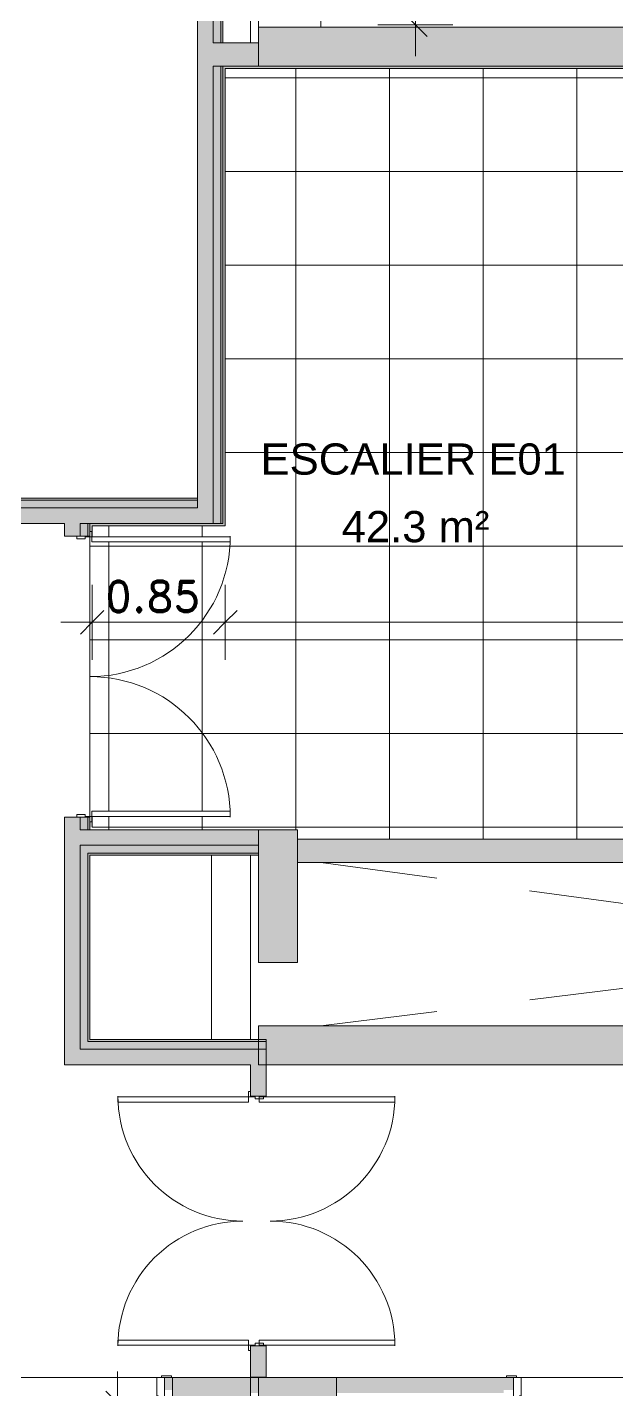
# Model space of a CAD drawing. Header units: metres. Extents: x -227.9 to -140, y 37.9 to 92.1.
# Drawn here: x -171.32 to -167.54, y 50.03 to 58.76 of the extents above; entities that cross this region are included whole.
import ezdxf

# ---------------------------------------------------------------- set-up
doc = ezdxf.new("R2010")
doc.units = ezdxf.units.M
doc.linetypes.add('JIS_02_0.7', pattern=[1.35, 0.75, -0.6])
for name, color, linetype, lineweight in [('A-ANNO-DIMS', 7, 'Continuous', 9), ('A-ANNO-DIMS-100', 7, 'Continuous', 9), ('A-AREA-IDEN', 7, 'Continuous', 9), ('A-DOOR', 7, 'Continuous', 5), ('A-FLOR', 7, 'Continuous', 5), ('A-FLOR-PATT', 7, 'Continuous', 5), ('A-WALL', 7, 'Continuous', 5), ('A-WALL-PATT', 7, 'Continuous', 13), ('I-WALL', 7, 'Continuous', 5), ('S-COLS', 7, 'Continuous', 5)]:
    doc.layers.add(name, color=color, linetype=linetype, lineweight=lineweight)
doc.layers.add('A-DETL', color=94, linetype='Continuous', lineweight=5, true_color=0x00a600)
doc.styles.add('Arial_1', font='arial.ttf', dxfattribs={"height": 0.2})
doc.styles.add('RomanD_B', font='', dxfattribs={"height": 0.2})
doc.styles.get('RomanD_B').set_extended_font_data('RomanD', bold=True)
doc.dimstyles.new('LAG-Romans_0_2', dxfattribs={"dimscale": 0.3048, "dimtxt": 0.200715, "dimasz": 0.492126, "dimexe": 0.787402, "dimexo": 0.0625, "dimgap": 0, "dimtad": 1, "dimrnd": 0.01, "dimzin": 0, "dimdsep": 46, "dimtxsty": 'RomanD_B', "dimblk1": 'OBLIQUE', "dimblk2": 'OBLIQUE', "dimsah": 1, "dimcen": 0.09, "dimdle": 0.656168, "dimazin": 0, "dimtfac": 1, "dimtdec": 4, "dimtix": 1, "dimtmove": 0, "dimatfit": 3, "dimfxl": 0.787402, "dimfxlon": 1, "dimtvp": 1, "dimtolj": 1, "dimtzin": 0, "dimarcsym": 2})

# ---------------------------------------------------------------- blocks, each defined once
blk = doc.blocks.new('LAG-C1030-PORTE-BAT 1 VANT-13PR_01 - LAG-C1030-PORTE-BAT 1 VANT-13PR_01_04F-90X210 CHAMBRE-15711706-MUC-LAG-PRO-PLA-ARC-TZN-N02-AG02Ec-Cote')
at = {"layer": 'A-DOOR'}
for p, q in [((0.3553, 1.0015), (0.3153, 1.0015)), ((0.3153, 1.0015), (0.3153, 0.0815)), ((0.3553, 0.0815), (0.3553, 1.0015)), ((0.2603, 0.9365), (0.2603, 0.8165)), ((0.3153, 0.9365), (0.2603, 0.9365)), ((0.2803, 0.8165), (0.2803, 0.9165)), ((0.2803, 0.9165), (0.3153, 0.9165)), ((0.3153, 0.9165), (0.3153, 0.9365)), ((0.4103, 0.9365), (0.3553, 0.9365)), ((0.3553, 0.9365), (0.3553, 0.9165)), ((0.3553, 0.9165), (0.3903, 0.9165)), ((0.3903, 0.9165), (0.3903, 0.8165)), ((0.4103, 0.8165), (0.4103, 0.9365)), ((0.2603, 0.8165), (0.2803, 0.8165)), ((0.3903, 0.8165), (0.4103, 0.8165)), ((0.3153, 0.0815), (0.3553, 0.0815))]:
    blk.add_line(p, q, dxfattribs=at)
at = {"layer": 'A-DOOR', "color": 9, "true_color": 0xc0c0c0}
for p, q in [((-0.5847, 0.0915), (-0.6497, 0.0915)), ((-0.6497, 0.0915), (-0.6497, 0.0815)), ((-0.5847, 0.0815), (-0.5847, 0.0915)), ((0.3753, 0.0915), (0.3753, 0.0815)), ((0.4403, 0.0915), (0.3753, 0.0915)), ((0.4403, 0.0815), (0.4403, 0.0915)), ((-0.6497, 0.0815), (-0.5847, 0.0815)), ((-0.6047, 0.0815), (-0.6047, -0.0815)), ((-0.5647, 0.0815), (-0.6047, 0.0815)), ((-0.5647, 0.0376), (-0.5647, 0.0815)), ((-0.5547, 0.0376), (-0.5647, 0.0376)), ((-0.5547, -0.0815), (-0.5547, 0.0376)), ((0.3553, 0.0376), (0.3453, 0.0376)), ((0.3453, 0.0376), (0.3453, -0.0815)), ((0.3953, 0.0815), (0.3553, 0.0815)), ((0.3553, 0.0815), (0.3553, 0.0376)), ((0.3753, 0.0815), (0.4403, 0.0815)), ((0.3953, -0.0815), (0.3953, 0.0815)), ((-0.5847, -0.0815), (-0.6497, -0.0815)), ((-0.6497, -0.0815), (-0.6497, -0.0915)), ((-0.6047, -0.0815), (-0.5547, -0.0815)), ((-0.5847, -0.0915), (-0.5847, -0.0815)), ((0.3453, -0.0815), (0.3953, -0.0815)), ((0.3753, -0.0815), (0.3753, -0.0915)), ((0.4403, -0.0815), (0.3753, -0.0815)), ((0.4403, -0.0915), (0.4403, -0.0815)), ((-0.6497, -0.0915), (-0.5847, -0.0915)), ((0.3753, -0.0915), (0.4403, -0.0915))]:
    blk.add_line(p, q, dxfattribs=at)
at = {"layer": 'A-DOOR'}
blk.add_arc((0.3553, 0.0815), 0.92, 90, 180, dxfattribs=at)
blk = doc.blocks.new('LAG-C1030-PORTE-VEV 2 VANT-13PR_03 - LAG-C1030-PORTE-VEV 2 VANT-13PR_03_01F -160X210-11490820-MUC-LAG-PRO-PLA-ARC-TZN-N02-AG02Ec-Cote')
at = {"layer": 'A-DOOR'}
for p, q in [((-1.5822, 0.439), (-1.6147, 0.439)), ((-1.6147, 0.439), (-1.6147, -0.3985)), ((-1.6147, 0.439), (-1.6147, -0.3985)), ((-1.5822, 0.439), (-1.6147, 0.439)), ((-1.5822, -0.3985), (-1.5822, 0.439)), ((-1.5822, -0.3985), (-1.5822, 0.439)), ((-0.0247, 0.439), (-0.0572, 0.439)), ((-0.0572, 0.439), (-0.0572, -0.3985)), ((-0.0572, 0.439), (-0.0572, -0.3985)), ((-0.0247, 0.439), (-0.0572, 0.439)), ((-0.0247, -0.3985), (-0.0247, 0.439)), ((-0.0247, -0.3985), (-0.0247, 0.439)), ((-1.6147, -0.3985), (-1.5822, -0.3985)), ((-1.6147, -0.3985), (-1.5822, -0.3985)), ((-0.0572, -0.3985), (-0.0247, -0.3985)), ((-0.0572, -0.3985), (-0.0247, -0.3985)), ((-1.5822, -0.466), (-1.6147, -0.466)), ((-1.6147, -0.466), (-1.6147, -1.336)), ((-1.6147, -1.336), (-1.6147, -0.466)), ((-1.5822, -1.336), (-1.5822, -0.466)), ((-1.5822, -0.466), (-1.5822, -1.336)), ((-0.0247, -0.466), (-0.0572, -0.466)), ((-0.0572, -0.466), (-0.0572, -1.336)), ((-0.0572, -1.336), (-0.0572, -0.466)), ((-0.0247, -1.336), (-0.0247, -0.466)), ((-0.0247, -0.466), (-0.0247, -1.336)), ((-1.6147, -1.336), (-1.5822, -1.336)), ((-0.0572, -1.336), (-0.0247, -1.336))]:
    blk.add_line(p, q, dxfattribs=at)
at = {"layer": 'A-DOOR', "color": 9, "true_color": 0xc0c0c0}
for p, q in [((-1.6497, -0.3985), (-1.6497, -0.411)), ((-1.6147, -0.3985), (-1.6497, -0.3985)), ((-1.6497, -0.411), (-1.6197, -0.411)), ((-1.6197, -0.411), (-1.6197, -0.4935)), ((-1.6147, -0.441), (-1.6147, -0.3985)), ((0.0103, -0.3985), (-0.0247, -0.3985)), ((-0.0247, -0.3985), (-0.0247, -0.441)), ((-0.0197, -0.4935), (-0.0197, -0.411)), ((-0.0197, -0.411), (0.0103, -0.411)), ((0.0103, -0.411), (0.0103, -0.3985)), ((-1.6197, -0.4935), (-1.6022, -0.4935)), ((-1.6022, -0.441), (-1.6147, -0.441)), ((-1.6022, -0.4935), (-1.6022, -0.441)), ((-0.0372, -0.441), (-0.0372, -0.4935)), ((-0.0247, -0.441), (-0.0372, -0.441)), ((-0.0372, -0.4935), (-0.0197, -0.4935))]:
    blk.add_line(p, q, dxfattribs=at)
at = {"layer": 'A-DOOR'}
for centre, start, end in [((-1.6197, -0.361), 360, 90), ((-0.0197, -0.361), 90, 180), ((-1.6197, -0.536), 270, 0), ((-0.0197, -0.536), 180, 270)]:
    blk.add_arc(centre, 0.8, start, end, dxfattribs=at)
blk = doc.blocks.new('LAG-C1030-PORTE-BAT 2 VANT-13PR_02 - LAG-C1030-PORTE-BAT 2 VANT-13PR_02_04F-180X210-11483995-MUC-LAG-PRO-PLA-ARC-TZN-N02-AG02Ec-Cote')
at = {"layer": 'A-DOOR', "color": 9, "true_color": 0xc0c0c0}
for p, q in [((-1.6147, 0.5205), (-1.6147, -0.367)), ((-1.5822, 0.5205), (-1.6147, 0.5205)), ((-1.5822, -0.367), (-1.5822, 0.5205)), ((0.1753, 0.5205), (0.1428, 0.5205)), ((0.1428, 0.5205), (0.1428, -0.367)), ((0.1753, -0.367), (0.1753, 0.5205)), ((-1.6497, -0.367), (-1.6497, -0.3795)), ((-1.6147, -0.367), (-1.6497, -0.367)), ((-1.6497, -0.3795), (-1.6197, -0.3795)), ((-1.6197, -0.3795), (-1.6197, -0.462)), ((-1.6147, -0.367), (-1.5822, -0.367)), ((-1.6147, -0.4095), (-1.6147, -0.367)), ((-1.6022, -0.4095), (-1.6147, -0.4095)), ((-1.6022, -0.462), (-1.6022, -0.4095)), ((0.1428, -0.367), (0.1753, -0.367)), ((0.1628, -0.4095), (0.1628, -0.462)), ((0.1753, -0.4095), (0.1628, -0.4095)), ((0.2103, -0.367), (0.1753, -0.367)), ((0.1753, -0.367), (0.1753, -0.4095)), ((0.1803, -0.462), (0.1803, -0.3795)), ((0.1803, -0.3795), (0.2103, -0.3795)), ((0.2103, -0.3795), (0.2103, -0.367)), ((-1.6197, -0.462), (-1.6022, -0.462)), ((0.1628, -0.462), (0.1803, -0.462))]:
    blk.add_line(p, q, dxfattribs=at)
at = {"layer": 'A-DOOR'}
for p, q in [((-1.6147, 0.5205), (-1.6147, -0.367)), ((-1.5822, 0.5205), (-1.6147, 0.5205)), ((-1.5822, -0.367), (-1.5822, 0.5205)), ((0.1428, 0.5205), (0.1428, -0.367)), ((0.1753, 0.5205), (0.1428, 0.5205)), ((0.1753, -0.367), (0.1753, 0.5205)), ((-1.6147, -0.367), (-1.5822, -0.367)), ((0.1428, -0.367), (0.1753, -0.367))]:
    blk.add_line(p, q, dxfattribs=at)
for centre, start, end in [((-1.6197, -0.3795), 360, 90), ((0.1803, -0.3795), 90, 180)]:
    blk.add_arc(centre, 0.9, start, end, dxfattribs=at)
blk = doc.blocks.new('DIMBLOCK118-MUC-LAG-PRO-PLA-ARC-TZN-N02-AG02Ec-Cote')
at = {"layer": 'A-ANNO-DIMS-100', "transparency": 16777216}
for p, q in [((-170.9042, 55.1891), (-170.9042, 54.7091)), ((-170.9042, 54.9491), (-170.9042, 55.1891)), ((-170.0511, 55.1891), (-170.0511, 54.7091)), ((-170.0511, 54.9491), (-170.0511, 55.1891)), ((-171.1042, 54.9491), (-170.0511, 54.9491))]:
    blk.add_line(p, q, dxfattribs=at)
at = {"layer": 'A-ANNO-DIMS-100', "lineweight": 25, "transparency": 16777216}
for p, q in [((-170.9042, 54.9491), (-170.8292, 55.0241)), ((-170.0511, 54.9491), (-169.9761, 55.0241)), ((-170.9042, 54.9491), (-170.9792, 54.8741)), ((-170.0511, 54.9491), (-170.1261, 54.8741))]:
    blk.add_line(p, q, dxfattribs=at)
at = {"layer": 'A-ANNO-DIMS-100', "color": 0, "transparency": 16777216, "insert": (-170.8212, 55.2147), "char_height": 0.2, "width": 0.824475, "attachment_point": 1, "line_spacing_factor": 1.146391, "style": 'RomanD_B'}
blk.add_mtext('0.85', dxfattribs=at)
blk = doc.blocks.new('_Oblique')
at = {"color": 0, "linetype": 'ByBlock', "lineweight": -2}
blk.add_line((-0.5, -0.5), (0.5, 0.5), dxfattribs=at)
blk = doc.blocks.new('DIMBLOCK119-MUC-LAG-PRO-PLA-ARC-TZN-N02-AG02Ec-Cote')
at = {"layer": 'A-ANNO-DIMS-100', "transparency": 16777216}
for p, q in [((-170.0511, 55.1891), (-170.0511, 54.7091)), ((-170.0511, 54.9491), (-170.0511, 55.1891)), ((-161.6939, 55.1891), (-161.6939, 54.7091)), ((-161.6939, 54.9491), (-161.6939, 55.1891)), ((-170.0511, 54.9491), (-161.4939, 54.9491))]:
    blk.add_line(p, q, dxfattribs=at)
at = {"layer": 'A-ANNO-DIMS-100', "lineweight": 25, "transparency": 16777216}
for p, q in [((-170.0511, 54.9491), (-169.9761, 55.0241)), ((-161.6939, 54.9491), (-161.6189, 55.0241)), ((-170.0511, 54.9491), (-170.1261, 54.8741)), ((-161.6939, 54.9491), (-161.7689, 54.8741))]:
    blk.add_line(p, q, dxfattribs=at)
at = {"layer": 'A-ANNO-DIMS-100', "color": 0, "transparency": 16777216, "insert": (-166.216, 55.2147), "char_height": 0.2, "width": 0.824475, "attachment_point": 1, "line_spacing_factor": 1.146391, "style": 'RomanD_B'}
blk.add_mtext('8.36', dxfattribs=at)
blk = doc.blocks.new('DIMBLOCK145-MUC-LAG-PRO-PLA-ARC-TZN-N02-AG02Ec-Cote')
at = {"layer": 'A-ANNO-DIMS-100', "transparency": 16777216}
for p, q in [((-170.7415, 40.2697), (-170.7415, 50.1505)), ((-170.9815, 49.9505), (-170.5015, 49.9505)), ((-170.7415, 49.9505), (-170.9815, 49.9505)), ((-170.9815, 40.4697), (-170.5015, 40.4697)), ((-170.7415, 40.4697), (-170.9815, 40.4697))]:
    blk.add_line(p, q, dxfattribs=at)
at = {"layer": 'A-ANNO-DIMS-100', "lineweight": 25, "transparency": 16777216}
for p, q in [((-170.7415, 49.9505), (-170.8165, 50.0255)), ((-170.7415, 49.9505), (-170.6665, 49.8755)), ((-170.7415, 40.4697), (-170.8165, 40.5447)), ((-170.7415, 40.4697), (-170.6665, 40.3947))]:
    blk.add_line(p, q, dxfattribs=at)
at = {"layer": 'A-ANNO-DIMS-100', "color": 0, "transparency": 16777216, "insert": (-171.0072, 44.8666), "char_height": 0.2, "width": 0.824475, "attachment_point": 1, "rotation": 90, "line_spacing_factor": 1.146391, "style": 'RomanD_B'}
blk.add_mtext('9.48', dxfattribs=at)
blk = doc.blocks.new('DIMBLOCK152-MUC-LAG-PRO-PLA-ARC-TZN-N02-AG02Ec-Cote')
at = {"layer": 'A-ANNO-DIMS-100', "transparency": 16777216}
for p, q in [((-168.8333, 58.5753), (-168.8333, 61.4996)), ((-169.0733, 61.2996), (-168.5933, 61.2996)), ((-168.8333, 61.2996), (-169.0733, 61.2996)), ((-169.0733, 58.7753), (-168.5933, 58.7753)), ((-168.8333, 58.7753), (-169.0733, 58.7753))]:
    blk.add_line(p, q, dxfattribs=at)
at = {"layer": 'A-ANNO-DIMS-100', "lineweight": 25, "transparency": 16777216}
for p, q in [((-168.8333, 61.2996), (-168.9083, 61.3746)), ((-168.8333, 61.2996), (-168.7583, 61.2246)), ((-168.8333, 58.7753), (-168.9083, 58.8503)), ((-168.8333, 58.7753), (-168.7583, 58.7003))]:
    blk.add_line(p, q, dxfattribs=at)
at = {"layer": 'A-ANNO-DIMS-100', "color": 0, "transparency": 16777216, "insert": (-169.0989, 59.6939), "char_height": 0.2, "width": 0.824475, "attachment_point": 1, "rotation": 90, "line_spacing_factor": 1.146391, "style": 'RomanD_B'}
blk.add_mtext('2.52', dxfattribs=at)

msp = doc.modelspace()

# ---------------------------------------------------------------- hatches: boundary and pattern name
at = {"layer": 'A-FLOR-PATT', "true_color": 0x787878}
h = msp.add_hatch(dxfattribs=at)
h.set_pattern_fill('FP_6', color=8, style=0, pattern_type=2)
h.set_pattern_definition([(270, (-168.999, 56.036), (0.6, 0), []), (0, (-168.999, 56.036), (0, 0.6), [])])
h.paths.add_polyline_path([(-170.9067, 55.4963), (-170.0192, 55.4963), (-170.0192, 55.4638), (-170.9067, 55.4638)])
h.paths.add_polyline_path([(-167.6278, 53.5603), (-167.1294, 53.5603), (-167.1294, 55.9603), (-167.4464, 55.9603), (-167.4464, 56.1103), (-167.4291, 56.1103), (-167.4291, 58.4964), (-170.0511, 58.4964), (-170.0511, 55.5664), (-170.9042, 55.5664), (-170.9042, 55.5013), (-170.9067, 55.5013), (-170.9067, 55.4963), (-170.9192, 55.4963), (-170.9192, 53.7063), (-170.9067, 53.7063), (-170.9067, 53.7013), (-170.9042, 53.7013), (-170.9042, 53.6361), (-170.9192, 53.6361), (-170.9192, 53.6211), (-169.5891, 53.6211), (-169.5891, 53.5603), (-169.2724, 53.5603)])
h.paths.add_polyline_path([(-170.8822, 53.7063), (-170.9067, 53.7063), (-170.9067, 53.7388), (-170.0192, 53.7388), (-170.0192, 53.7063)])
at = {"layer": 'A-WALL-PATT', "lineweight": 5, "true_color": 0xaaaaaa}
for points in [[(-161.6789, 58.5103), (-161.6789, 58.7603), (-169.8391, 58.7603), (-169.8391, 58.5103), (-161.8718, 58.5103)], [(-169.8391, 52.1146), (-161.6789, 52.1148), (-161.6789, 52.3648), (-169.8391, 52.3646)]]:
    msp.add_hatch(color=253, dxfattribs=at).paths.add_polyline_path(points)
at = {"layer": 'I-WALL', "true_color": 0xaaaaaa}
for points in [[(-170.2291, 55.6814), (-170.1291, 55.6814), (-170.1291, 58.8135), (-170.2291, 58.8135), (-170.2291, 55.7314)], [(-170.0947, 58.5114), (-169.8391, 58.5114), (-169.8391, 58.6614), (-170.1291, 58.6614), (-170.1291, 58.5114)], [(-165.9832, 58.4964), (-164.2799, 58.4964), (-164.2799, 58.5114), (-170.0661, 58.5114), (-170.0661, 58.4964), (-169.2724, 58.4964)], [(-170.0511, 55.5664), (-170.0511, 58.4964), (-170.0661, 58.4964), (-170.0661, 55.5664)], [(-170.2291, 55.7314), (-170.2291, 55.7444), (-171.0822, 55.7444), (-171.0822, 55.7314), (-170.917, 55.7314)], [(-170.2291, 55.6814), (-170.2291, 55.7314), (-171.0822, 55.7314), (-171.0822, 55.6814), (-170.917, 55.6814)], [(-170.1291, 55.5814), (-170.1291, 55.6814), (-171.0822, 55.6814), (-171.0822, 55.5814), (-170.917, 55.5814)], [(-170.9042, 55.5664), (-170.0661, 55.5664), (-170.0661, 55.5814), (-170.9192, 55.5814), (-170.9192, 55.5664), (-170.917, 55.5664)], [(-170.9322, 53.5211), (-169.8391, 53.5211), (-169.8391, 53.6211), (-170.9822, 53.6211), (-170.9822, 53.5211)], [(-170.917, 53.4711), (-169.8391, 53.4711), (-169.8391, 53.5211), (-170.9322, 53.5211), (-170.9322, 53.4711), (-170.9192, 53.4711)], [(-164.4291, 53.4103), (-164.4291, 53.5603), (-169.5891, 53.5603), (-169.5891, 53.4103), (-165.9832, 53.4103)], [(-169.8391, 53.4581), (-169.8391, 53.4711), (-170.9192, 53.4711), (-170.9192, 53.4581), (-170.917, 53.4581)], [(-169.7891, 52.2643), (-169.7891, 52.2773), (-170.9192, 52.2773), (-170.9192, 52.2643), (-170.917, 52.2643)], [(-169.7891, 52.1143), (-169.7891, 52.2143), (-170.9822, 52.2143), (-170.9822, 52.1143), (-169.8391, 52.1143)], [(-169.7891, 52.2143), (-169.7891, 52.2643), (-170.9322, 52.2643), (-170.9322, 52.2143), (-170.917, 52.2143)]]:
    msp.add_hatch(color=253, dxfattribs=at).paths.add_polyline_path(points)
h = msp.add_hatch(color=253, dxfattribs=at)
h.paths.add_polyline_path([(-170.0791, 55.5814), (-170.0791, 58.5114), (-170.1291, 58.5114), (-170.1291, 55.5814)])
h.paths.add_polyline_path([(-170.0947, 58.6614), (-170.0791, 58.6614), (-170.0791, 58.8135), (-170.1291, 58.8135), (-170.1291, 58.6614)])
h = msp.add_hatch(color=253, dxfattribs=at)
h.paths.add_polyline_path([(-170.0661, 55.5814), (-170.0661, 58.5114), (-170.0791, 58.5114), (-170.0791, 55.5814)])
h.paths.add_polyline_path([(-170.0791, 58.6614), (-170.0661, 58.6614), (-170.0661, 58.8135), (-170.0791, 58.8135)])
h = msp.add_hatch(color=253, dxfattribs=at)
h.paths.add_polyline_path([(-171.7393, 55.5814), (-171.0822, 55.5814), (-171.0822, 55.6814), (-172.3568, 55.6814), (-172.3568, 55.6629), (-172.4198, 55.6629), (-172.4198, 55.5814), (-172.3898, 55.5814)])
h.paths.add_polyline_path([(-174.2061, 55.5814), (-174.0198, 55.5814), (-174.0198, 55.6629), (-174.0828, 55.6629), (-174.0828, 55.6814), (-175.988, 55.6814), (-175.988, 55.5814), (-175.8507, 55.5814)])
h = msp.add_hatch(color=253, dxfattribs=at)
h.paths.add_polyline_path([(-172.4068, 55.6629), (-172.3568, 55.6629), (-172.3568, 55.6814), (-171.0822, 55.6814), (-171.0822, 55.7314), (-172.4068, 55.7314)])
h.paths.add_polyline_path([(-174.0328, 55.6629), (-174.0328, 55.7314), (-174.601, 55.7314), (-174.601, 55.6814), (-174.0828, 55.6814), (-174.0828, 55.6629)])
h.paths.add_polyline_path([(-175.8507, 55.6814), (-174.701, 55.6814), (-174.701, 55.7314), (-175.938, 55.7314), (-175.938, 55.6814), (-175.925, 55.6814)])
h = msp.add_hatch(color=253, dxfattribs=at)
h.paths.add_polyline_path([(-172.4198, 55.6629), (-172.4068, 55.6639), (-172.4068, 55.7314), (-171.0822, 55.7314), (-171.0822, 55.7444), (-172.4198, 55.7444), (-172.4198, 55.6639)])
h.paths.add_polyline_path([(-174.0198, 55.6629), (-174.0198, 55.7444), (-174.601, 55.7444), (-174.601, 55.7314), (-174.0328, 55.7314), (-174.0328, 55.6629)])
h.paths.add_polyline_path([(-175.925, 55.7314), (-174.701, 55.7314), (-174.701, 55.7444), (-175.925, 55.7444)])
h = msp.add_hatch(color=253, dxfattribs=at)
h.paths.add_polyline_path([(-171.0822, 52.1143), (-170.9822, 52.1143), (-170.9822, 53.7013), (-171.0822, 53.7013), (-171.0822, 53.1403)])
h.paths.add_polyline_path([(-171.0017, 55.5013), (-170.9822, 55.5013), (-170.9822, 55.5814), (-171.0822, 55.5814), (-171.0822, 55.5013)])
h = msp.add_hatch(color=253, dxfattribs=at)
h.paths.add_polyline_path([(-170.9822, 52.2143), (-170.9322, 52.2143), (-170.9322, 53.5211), (-170.9822, 53.5211), (-170.9822, 53.1403)])
h.paths.add_polyline_path([(-170.9492, 53.6211), (-170.9322, 53.6211), (-170.9322, 53.7013), (-170.9822, 53.7013), (-170.9822, 53.6211)])
h.paths.add_polyline_path([(-170.9492, 55.5013), (-170.9322, 55.5013), (-170.9322, 55.5814), (-170.9822, 55.5814), (-170.9822, 55.5013)])
h = msp.add_hatch(color=253, dxfattribs=at)
h.paths.add_polyline_path([(-170.9322, 52.2643), (-170.9192, 52.2643), (-170.9192, 53.4711), (-170.9322, 53.4711), (-170.9322, 53.1403)])
h.paths.add_polyline_path([(-170.9192, 53.6211), (-170.9192, 53.7013), (-170.9322, 53.7013), (-170.9322, 53.6211)])
h.paths.add_polyline_path([(-170.9192, 55.5013), (-170.9192, 55.5814), (-170.9322, 55.5814), (-170.9322, 55.5013)])
h = msp.add_hatch(color=253, dxfattribs=at)
h.paths.add_polyline_path([(-170.9192, 53.6361), (-170.9042, 53.6361), (-170.9042, 53.7013), (-170.9067, 53.7013), (-170.9067, 53.6713), (-170.9192, 53.6713)])
h.paths.add_polyline_path([(-170.9067, 55.5013), (-170.9042, 55.5013), (-170.9042, 55.5664), (-170.9192, 55.5664), (-170.9192, 55.5313), (-170.9067, 55.5313), (-170.9067, 55.5121)])
h = msp.add_hatch(color=253, dxfattribs=at)
h.paths.add_polyline_path([(-169.8066, 50.1144), (-169.7891, 50.1144), (-169.7891, 50.3144), (-169.8891, 50.3144), (-169.8891, 50.1144), (-169.8391, 50.1144)])
h.paths.add_polyline_path([(-169.8891, 51.9144), (-169.7891, 51.9144), (-169.7891, 52.1143), (-169.8891, 52.1143), (-169.8891, 51.9444)])
h = msp.add_hatch(color=253, dxfattribs=at)
h.paths.add_polyline_path([(-171.5037, 50.0135), (-171.5037, 50.032), (-171.4407, 50.032), (-171.4407, 50.1135), (-173.5801, 50.1135), (-173.5801, 50.0135), (-171.6125, 50.0135)])
h.paths.add_polyline_path([(-174.7078, 50.0135), (-174.5801, 50.0135), (-174.5801, 50.1135), (-174.8305, 50.1135), (-174.8305, 50.032), (-174.7675, 50.032), (-174.7675, 50.0135)])
h.paths.add_polyline_path([(-175.9995, 50.0135), (-175.8935, 50.0135), (-175.8935, 50.032), (-175.8305, 50.032), (-175.8305, 50.1135), (-175.9995, 50.1135), (-175.9995, 50.032)])
h.paths.add_polyline_path([(-170.3895, 50.032), (-170.3895, 50.1135), (-170.4407, 50.1135), (-170.4407, 50.032), (-170.3957, 50.032)])
h = msp.add_hatch(color=253, dxfattribs=at)
h.paths.add_polyline_path([(-155.2206, 50.0135), (-155.0756, 50.0135), (-155.0756, 50.032), (-155.0126, 50.032), (-155.0126, 50.1135), (-155.4841, 50.1135), (-155.4841, 50.0135), (-155.2934, 50.0135)])
h.paths.add_polyline_path([(-153.9496, 50.0135), (-153.9046, 50.0135), (-153.9046, 50.1135), (-154.0126, 50.1135), (-154.0126, 50.032), (-153.9496, 50.032)])
h.paths.add_polyline_path([(-156.9255, 50.0135), (-156.4841, 50.0135), (-156.4841, 50.1135), (-157.521, 50.1135), (-157.521, 50.032), (-157.458, 50.032), (-157.458, 50.0135), (-156.938, 50.0135)])
h.paths.add_polyline_path([(-158.6825, 50.0135), (-158.584, 50.0135), (-158.584, 50.032), (-158.521, 50.032), (-158.521, 50.1135), (-160.5703, 50.1135), (-160.5703, 50.0135), (-158.8325, 50.0135)])
h.paths.add_polyline_path([(-161.6203, 50.0135), (-161.5703, 50.0135), (-161.5703, 50.1135), (-167.2053, 50.1135), (-167.2053, 50.032), (-167.1423, 50.032), (-167.1423, 50.0135), (-161.7203, 50.0135)])
h.paths.add_polyline_path([(-168.4125, 50.0135), (-168.2683, 50.0135), (-168.2683, 50.032), (-168.2053, 50.032), (-168.2053, 50.1135), (-169.8891, 50.1135), (-169.8891, 50.0135), (-169.2724, 50.0135)])
at = {"layer": 'S-COLS', "true_color": 0x808080}
for points in [[(-169.5891, 52.7711), (-169.5891, 53.6211), (-169.8391, 53.6211), (-169.8391, 52.7711)], [(-170.3891, 49.6135), (-169.8891, 49.6135), (-169.8891, 50.1135), (-170.3891, 50.1135), (-170.3891, 49.9254)], [(-169.8391, 49.6135), (-169.3391, 49.6135), (-169.3391, 50.1135), (-169.8391, 50.1135), (-169.8391, 49.9254)]]:
    msp.add_hatch(color=8, dxfattribs=at).paths.add_polyline_path(points)

# ---------------------------------------------------------------- linework, layer by layer
at = {"layer": 'A-DETL', "color": 7, "linetype": 'JIS_02_0.7'}
for p, q in [((-169.4391, 53.4103), (-161.6789, 52.3648)), ((-169.4391, 52.3646), (-161.8157, 53.3103))]:
    msp.add_line(p, q, dxfattribs=at)
at = {"layer": 'A-FLOR', "lineweight": 9}
for p, q in [((-169.8391, 59.3635), (-169.8391, 58.7603)), ((-169.8905, 58.8135), (-169.8905, 58.6614)), ((-169.8891, 58.6614), (-169.8891, 58.8135)), ((-170.1405, 52.2773), (-170.1405, 53.4581)), ((-169.8905, 53.4581), (-169.8905, 52.2773)), ((-169.8891, 52.2773), (-169.8891, 53.4581))]:
    msp.add_line(p, q, dxfattribs=at)
at = {"layer": 'A-FLOR'}
for p, q in [((-170.9192, 53.7063), (-170.9192, 55.4963)), ((-161.4289, 52.1146), (-169.7891, 52.1146)), ((-171.3907, 50.1135), (-170.4907, 50.1135)), ((-168.1553, 50.1135), (-167.2553, 50.1135))]:
    msp.add_line(p, q, dxfattribs=at)
at = {"layer": 'A-WALL'}
for p, q in [((-170.1291, 58.8135), (-170.1291, 58.6614)), ((-170.0791, 58.8135), (-170.0791, 58.6614)), ((-170.1291, 58.6614), (-170.0661, 58.6614)), ((-170.1291, 58.5114), (-170.1291, 55.5814)), ((-170.1291, 58.5114), (-170.0661, 58.5114)), ((-170.0791, 58.5114), (-170.0791, 55.5814)), ((-170.2291, 55.7314), (-172.4068, 55.7314)), ((-170.2291, 55.6814), (-172.3568, 55.6814)), ((-170.2291, 55.7444), (-170.2291, 55.6814)), ((-170.9822, 55.5013), (-170.9822, 55.5814)), ((-170.9192, 55.5814), (-170.9822, 55.5814)), ((-170.9322, 55.5013), (-170.9322, 55.5814)), ((-170.9192, 55.5313), (-170.9192, 55.5664)), ((-170.9822, 53.6211), (-170.9822, 53.7013)), ((-170.9322, 53.6211), (-170.9322, 53.7013)), ((-170.9192, 53.6361), (-170.9192, 53.6713)), ((-170.9192, 53.6211), (-170.9822, 53.6211)), ((-170.9822, 53.5211), (-169.8391, 53.5211)), ((-170.9822, 52.2143), (-170.9822, 53.5211)), ((-170.9322, 53.4711), (-169.8391, 53.4711)), ((-170.9322, 52.2643), (-170.9322, 53.4711)), ((-169.7891, 52.2143), (-170.9822, 52.2143)), ((-169.7891, 52.2643), (-170.9322, 52.2643))]:
    msp.add_line(p, q, dxfattribs=at)
at = {"layer": 'A-WALL', "lineweight": 15}
for p, q in [((-166.0491, 58.7603), (-169.8391, 58.7603)), ((-169.8391, 58.7603), (-169.8391, 58.5103)), ((-169.8391, 58.5103), (-161.6789, 58.5103)), ((-161.6789, 52.3648), (-169.8391, 52.3646)), ((-169.8391, 52.3646), (-169.8391, 52.1146)), ((-169.8391, 52.1146), (-161.6789, 52.1148))]:
    msp.add_line(p, q, dxfattribs=at)
at = {"layer": 'I-WALL', "lineweight": 13}
for p, q in [((-169.4391, 59.7635), (-169.4391, 58.7603)), ((-170.2291, 58.8135), (-170.2291, 55.7444)), ((-170.0661, 58.6614), (-170.0661, 58.8135)), ((-169.4391, 58.7603), (-166.0491, 58.7603)), ((-169.8391, 58.6614), (-170.0661, 58.6614)), ((-169.8391, 58.5114), (-169.8391, 58.6614)), ((-170.0661, 55.5814), (-170.0661, 58.5114)), ((-164.2799, 58.5114), (-170.0661, 58.5114)), ((-170.0511, 58.4964), (-164.2799, 58.4964)), ((-170.0511, 55.5664), (-170.0511, 58.4964)), ((-170.2291, 55.7444), (-172.4198, 55.7444)), ((-172.3898, 55.5814), (-171.0822, 55.5814)), ((-171.0822, 55.5814), (-171.0822, 55.5013)), ((-171.0822, 55.5013), (-171.0017, 55.5013)), ((-170.9192, 55.5664), (-170.9192, 55.5814)), ((-170.9192, 55.5814), (-170.0661, 55.5814)), ((-170.9067, 55.5013), (-170.9042, 55.5013)), ((-170.9042, 55.5664), (-170.0511, 55.5664)), ((-170.9042, 55.5013), (-170.9042, 55.5664)), ((-171.0822, 53.7013), (-171.0822, 52.1143)), ((-171.0017, 53.7013), (-171.0822, 53.7013)), ((-170.9042, 53.7013), (-170.9067, 53.7013)), ((-170.9042, 53.6361), (-170.9042, 53.7013)), ((-170.9192, 53.6211), (-170.9192, 53.6361)), ((-169.8391, 53.6211), (-170.9192, 53.6211)), ((-169.8391, 53.4581), (-169.8391, 53.6211)), ((-164.4291, 53.5603), (-169.5891, 53.5603)), ((-169.5891, 53.5603), (-169.5891, 53.4103)), ((-170.9192, 53.4581), (-169.8391, 53.4581)), ((-170.9192, 52.2773), (-170.9192, 53.4581)), ((-169.5891, 53.4103), (-164.4291, 53.4103)), ((-169.7891, 52.2773), (-170.9192, 52.2773)), ((-169.7891, 51.9144), (-169.7891, 52.2773)), ((-171.0822, 52.1143), (-169.8891, 52.1143)), ((-169.8891, 52.1143), (-169.8891, 51.9444)), ((-169.8066, 51.9144), (-169.7891, 51.9144)), ((-169.8891, 50.2844), (-169.8891, 50.1144)), ((-169.7891, 50.3144), (-169.8066, 50.3144)), ((-169.7891, 50.1144), (-169.7891, 50.3144)), ((-170.3895, 50.1135), (-170.3957, 50.1135)), ((-170.3895, 49.9505), (-170.3895, 50.1135)), ((-169.8891, 50.1144), (-169.7891, 50.1144)), ((-168.2503, 50.1135), (-169.8891, 50.1135)), ((-169.8891, 50.1135), (-169.8891, 49.9505))]:
    msp.add_line(p, q, dxfattribs=at)
at = {"layer": 'S-COLS', "color": 8, "lineweight": 15, "true_color": 0x7f7f7f}
for p, q in [((-169.8391, 53.6211), (-169.8391, 52.7711)), ((-169.5891, 53.6211), (-169.8391, 53.6211)), ((-169.5891, 52.7711), (-169.5891, 53.6211)), ((-169.8391, 52.7711), (-169.5891, 52.7711))]:
    msp.add_line(p, q, dxfattribs=at)
at = {"layer": 'S-COLS', "lineweight": 9}
for p, q in [((-169.8891, 50.1135), (-170.3891, 50.1135)), ((-170.3891, 50.1135), (-170.3891, 49.6135)), ((-169.8891, 49.6135), (-169.8891, 50.1135)), ((-169.3391, 50.1135), (-169.8391, 50.1135)), ((-169.8391, 50.1135), (-169.8391, 49.6135)), ((-169.3391, 49.6135), (-169.3391, 50.1135))]:
    msp.add_line(p, q, dxfattribs=at)

# ---------------------------------------------------------------- block references
at = {"layer": 'A-DOOR', "color": 9, "true_color": 0xc0c0c0}
for name, p, rotation in [('LAG-C1030-PORTE-BAT 2 VANT-13PR_02 - LAG-C1030-PORTE-BAT 2 VANT-13PR_02_04F-180X210-11483995-MUC-LAG-PRO-PLA-ARC-TZN-N02-AG02Ec-Cote', (-170.5397, 53.8816), 270), ('LAG-C1030-PORTE-VEV 2 VANT-13PR_03 - LAG-C1030-PORTE-VEV 2 VANT-13PR_03_01F -160X210-11490820-MUC-LAG-PRO-PLA-ARC-TZN-N02-AG02Ec-Cote', (-170.3001, 51.9341), 90)]:
    msp.add_blockref(name, p, dxfattribs=dict(at, rotation=rotation))
at = {"layer": 'A-DOOR', "rotation": 180}
for p in [(-171.0454, 50.032), (-167.81, 50.032)]:
    msp.add_blockref('LAG-C1030-PORTE-BAT 1 VANT-13PR_01 - LAG-C1030-PORTE-BAT 1 VANT-13PR_01_04F-90X210 CHAMBRE-15711706-MUC-LAG-PRO-PLA-ARC-TZN-N02-AG02Ec-Cote', p, dxfattribs=at)

# ---------------------------------------------------------------- texts
at = {"layer": 'A-AREA-IDEN', "color": 164, "true_color": 0x0029a5, "char_height": 0.2, "attachment_point": 1, "style": 'Arial_1'}
for s, insert, width in [('ESCALIER E01', (-169.8254, 56.0949), 2.429113), ('42.3 m²', (-169.3059, 55.6621), 1.170464)]:
    msp.add_mtext(s, dxfattribs=dict(at, insert=insert, width=width))

# ---------------------------------------------------------------- dimensions: what is measured, and where the dimension line sits
at = {"layer": 'A-ANNO-DIMS'}
for base, p1, p2, override, picture, middle in [((-168.8333, 61.2996), (-169.0733, 58.7753), (-169.0733, 61.2996), {"dimpost": '<>', "dimfxl": 2.524362}, 'DIMBLOCK152-MUC-LAG-PRO-PLA-ARC-TZN-N02-AG02Ec-Cote', (-168.9333, 60.0375)), ((-170.7415, 49.9505), (-170.9815, 40.4697), (-170.9815, 49.9505), {"dimpost": '<>', "dimfxl": 9.480782}, 'DIMBLOCK145-MUC-LAG-PRO-PLA-ARC-TZN-N02-AG02Ec-Cote', (-170.8415, 45.2101))]:
    dim = msp.add_linear_dim(base=base, p1=p1, p2=p2, angle=90, dimstyle='LAG-Romans_0_2', override=override, dxfattribs=at)
    dim.commit()
    dim.dimension.update_dxf_attribs({"geometry": picture, "text_midpoint": middle})
for base, p1, p2, override, picture, middle in [((-170.0511, 54.9491), (-170.9042, 55.1891), (-170.0511, 55.1891), {"dimpost": '<>', "dimfxl": 0.853081}, 'DIMBLOCK118-MUC-LAG-PRO-PLA-ARC-TZN-N02-AG02Ec-Cote', (-170.4777, 55.0491)), ((-161.6939, 54.9491), (-170.0511, 55.1891), (-161.6939, 55.1891), {"dimpost": '<>', "dimfxl": 8.357279}, 'DIMBLOCK119-MUC-LAG-PRO-PLA-ARC-TZN-N02-AG02Ec-Cote', (-165.8725, 55.0491))]:
    dim = msp.add_linear_dim(base=base, p1=p1, p2=p2, dimstyle='LAG-Romans_0_2', override=override, dxfattribs=at)
    dim.commit()
    dim.dimension.update_dxf_attribs({"geometry": picture, "text_midpoint": middle})

doc.saveas('drawing.dxf')
